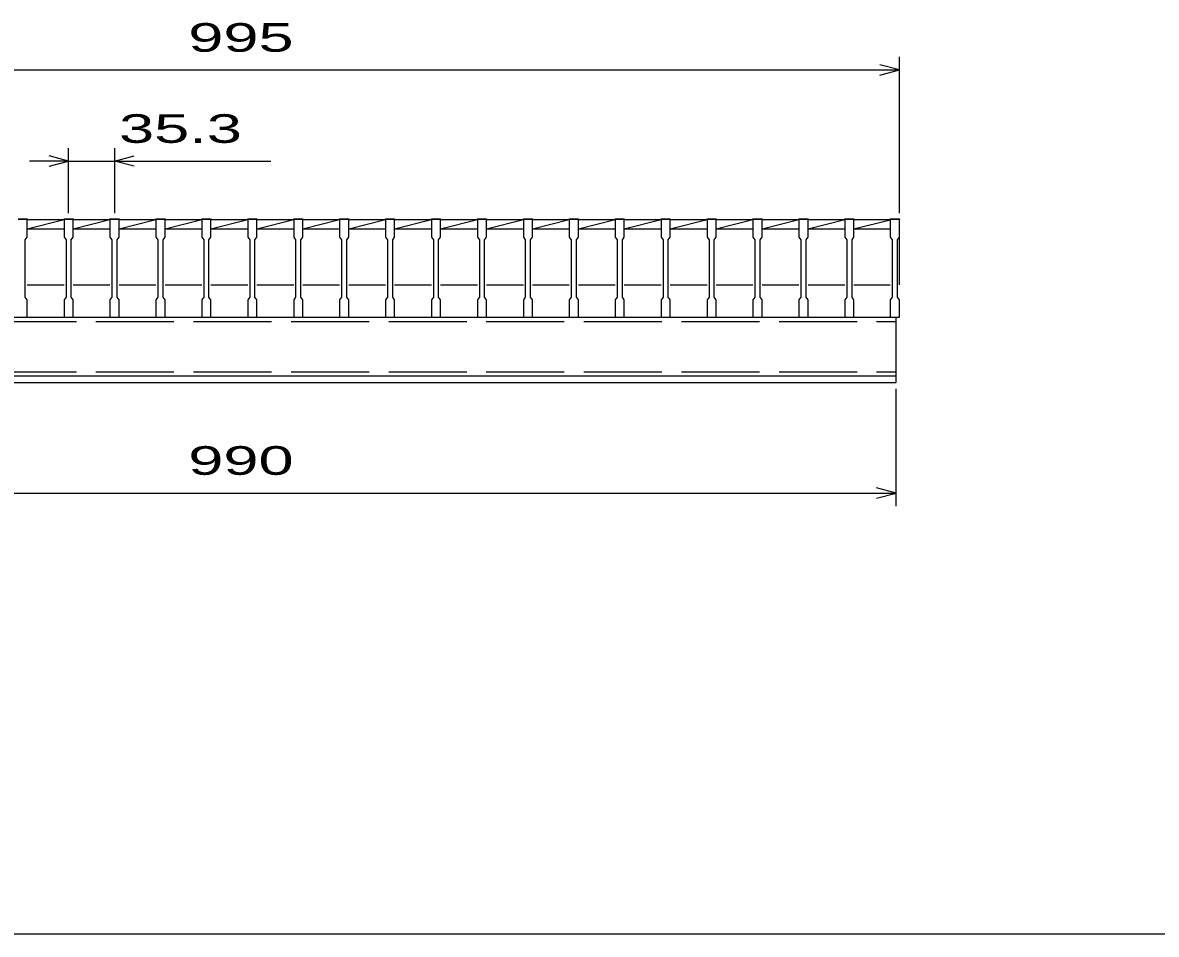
# Model space of a CAD drawing. Units: millimetres, scale not verified. Extents: x -1820 to 1731, y -1282 to 1054.
# Drawn here: x -1098 to -227, y -1146 to -446 of the extents above; entities that cross this region are included whole.
import ezdxf
from ezdxf.enums import TextEntityAlignment as Align

# ---------------------------------------------------------------- set-up
doc = ezdxf.new("R2010")
doc.units = ezdxf.units.MM
doc.header["$LTSCALE"] = 10
doc.linetypes.add('DASHED', pattern=[7.5, 6, -1.5])
for name, color, linetype, lineweight in [('0_2', 150, 'Continuous', 25), ('16', 3, 'Continuous', 25), ('22', 4, 'Continuous', 25)]:
    doc.layers.add(name, color=color, linetype=linetype, lineweight=lineweight)
doc.styles.add('ベクトル', font='')
doc.styles.get('ベクトル').set_extended_font_data('ベクトル')

msp = doc.modelspace()

# ---------------------------------------------------------------- linework, layer by layer
at = {"layer": '0_2'}
msp.add_line((1731, -1146.5), (-1729, -1146.5), dxfattribs=at)
at = {"layer": '16'}
for p, q in [((-1101.3, -596.8), (-1094.3, -596.8)), ((-1094.3, -597.5), (-1101.3, -597.5)), ((-1094.3, -596.8), (-1094.3, -597.5)), ((-1094.3, -611), (-1094.3, -597.5)), ((-1094.3, -597.5), (-1066, -597.5)), ((-1094.3, -604.5), (-1066, -597.5)), ((-1066, -597.5), (-1066, -596.8)), ((-1066, -596.8), (-1059, -596.8)), ((-1066, -597.5), (-1066, -611)), ((-1059, -597.5), (-1066, -597.5)), ((-1059, -596.8), (-1059, -597.5)), ((-1059, -611), (-1059, -597.5)), ((-1059, -597.5), (-1030.7, -597.5)), ((-1059, -604.5), (-1030.7, -597.5)), ((-1030.7, -597.5), (-1030.7, -596.8)), ((-1030.7, -596.8), (-1023.7, -596.8)), ((-1030.7, -597.5), (-1030.7, -611)), ((-1023.7, -597.5), (-1030.7, -597.5)), ((-1023.7, -596.8), (-1023.7, -597.5)), ((-1023.7, -611), (-1023.7, -597.5)), ((-1023.7, -597.5), (-995.4, -597.5)), ((-1023.7, -604.5), (-995.4, -597.5)), ((-995.4, -597.5), (-995.4, -596.8)), ((-995.4, -596.8), (-988.4, -596.8)), ((-995.4, -597.5), (-995.4, -611)), ((-988.4, -597.5), (-995.4, -597.5)), ((-988.4, -596.8), (-988.4, -597.5)), ((-988.4, -611), (-988.4, -597.5)), ((-988.4, -597.5), (-960.1, -597.5)), ((-988.4, -604.5), (-960.1, -597.5)), ((-960.1, -597.5), (-960.1, -596.8)), ((-960.1, -596.8), (-953.1, -596.8)), ((-960.1, -597.5), (-960.1, -611)), ((-953.1, -597.5), (-960.1, -597.5)), ((-953.1, -596.8), (-953.1, -597.5)), ((-953.1, -611), (-953.1, -597.5)), ((-953.1, -597.5), (-924.8, -597.5)), ((-953.1, -604.5), (-924.8, -597.5)), ((-924.8, -597.5), (-924.8, -596.8)), ((-924.8, -596.8), (-917.8, -596.8)), ((-924.8, -597.5), (-924.8, -611)), ((-917.8, -597.5), (-924.8, -597.5)), ((-917.8, -596.8), (-917.8, -597.5)), ((-917.8, -611), (-917.8, -597.5)), ((-917.8, -597.5), (-889.5, -597.5)), ((-917.8, -604.5), (-889.5, -597.5)), ((-889.5, -597.5), (-889.5, -596.8)), ((-889.5, -596.8), (-882.5, -596.8)), ((-889.5, -597.5), (-889.5, -611)), ((-882.5, -597.5), (-889.5, -597.5)), ((-882.5, -596.8), (-882.5, -597.5)), ((-882.5, -611), (-882.5, -597.5)), ((-882.5, -597.5), (-854.2, -597.5)), ((-882.5, -604.5), (-854.2, -597.5)), ((-854.2, -597.5), (-854.2, -596.8)), ((-854.2, -596.8), (-847.2, -596.8)), ((-854.2, -597.5), (-854.2, -611)), ((-847.2, -597.5), (-854.2, -597.5)), ((-847.2, -596.8), (-847.2, -597.5)), ((-847.2, -611), (-847.2, -597.5)), ((-847.2, -597.5), (-818.9, -597.5)), ((-847.2, -604.5), (-818.9, -597.5)), ((-818.9, -597.5), (-818.9, -596.8)), ((-818.9, -596.8), (-811.9, -596.8)), ((-818.9, -597.5), (-818.9, -611)), ((-811.9, -597.5), (-818.9, -597.5)), ((-811.9, -596.8), (-811.9, -597.5)), ((-811.9, -611), (-811.9, -597.5)), ((-811.9, -597.5), (-783.6, -597.5)), ((-811.9, -604.5), (-783.6, -597.5)), ((-783.6, -597.5), (-783.6, -596.8)), ((-783.6, -596.8), (-776.6, -596.8)), ((-783.6, -597.5), (-783.6, -611)), ((-776.6, -597.5), (-783.6, -597.5)), ((-776.6, -596.8), (-776.6, -597.5)), ((-776.6, -611), (-776.6, -597.5)), ((-776.6, -597.5), (-748.3, -597.5)), ((-776.6, -604.5), (-748.3, -597.5)), ((-748.3, -597.5), (-748.3, -596.8)), ((-748.3, -596.8), (-741.3, -596.8)), ((-748.3, -597.5), (-748.3, -611)), ((-741.3, -597.5), (-748.3, -597.5)), ((-741.3, -596.8), (-741.3, -597.5)), ((-741.3, -611), (-741.3, -597.5)), ((-741.3, -597.5), (-713, -597.5)), ((-741.3, -604.5), (-713, -597.5)), ((-713, -597.5), (-713, -596.8)), ((-713, -596.8), (-706, -596.8)), ((-713, -597.5), (-713, -611)), ((-706, -597.5), (-713, -597.5)), ((-706, -596.8), (-706, -597.5)), ((-706, -611), (-706, -597.5)), ((-706, -597.5), (-677.7, -597.5)), ((-706, -604.5), (-677.7, -597.5)), ((-677.7, -597.5), (-677.7, -596.8)), ((-677.7, -596.8), (-670.7, -596.8)), ((-677.7, -597.5), (-677.7, -611)), ((-670.7, -597.5), (-677.7, -597.5)), ((-670.7, -596.8), (-670.7, -597.5)), ((-670.7, -611), (-670.7, -597.5)), ((-670.7, -597.5), (-642.4, -597.5)), ((-670.7, -604.5), (-642.4, -597.5)), ((-642.4, -597.5), (-642.4, -596.8)), ((-642.4, -596.8), (-635.4, -596.8)), ((-642.4, -597.5), (-642.4, -611)), ((-635.4, -597.5), (-642.4, -597.5)), ((-635.4, -596.8), (-635.4, -597.5)), ((-635.4, -611), (-635.4, -597.5)), ((-635.4, -597.5), (-607.1, -597.5)), ((-635.4, -604.5), (-607.1, -597.5)), ((-607.1, -597.5), (-607.1, -596.8)), ((-607.1, -596.8), (-600.1, -596.8)), ((-607.1, -597.5), (-607.1, -611)), ((-600.1, -597.5), (-607.1, -597.5)), ((-600.1, -596.8), (-600.1, -597.5)), ((-600.1, -611), (-600.1, -597.5)), ((-600.1, -597.5), (-571.8, -597.5)), ((-600.1, -604.5), (-571.8, -597.5)), ((-571.8, -597.5), (-571.8, -596.8)), ((-571.8, -596.8), (-564.8, -596.8)), ((-571.8, -597.5), (-571.8, -611)), ((-564.8, -597.5), (-571.8, -597.5)), ((-564.8, -596.8), (-564.8, -597.5)), ((-564.8, -611), (-564.8, -597.5)), ((-564.8, -597.5), (-536.5, -597.5)), ((-564.8, -604.5), (-536.5, -597.5)), ((-536.5, -597.5), (-536.5, -596.8)), ((-536.5, -596.8), (-529.5, -596.8)), ((-536.5, -597.5), (-536.5, -611)), ((-529.5, -597.5), (-536.5, -597.5)), ((-529.5, -596.8), (-529.5, -597.5)), ((-529.5, -611), (-529.5, -597.5)), ((-529.5, -597.5), (-501.2, -597.5)), ((-529.5, -604.5), (-501.2, -597.5)), ((-501.2, -597.5), (-501.2, -596.8)), ((-501.2, -596.8), (-494.2, -596.8)), ((-501.2, -597.5), (-501.2, -611)), ((-494.2, -597.5), (-501.2, -597.5)), ((-494.2, -596.8), (-494.2, -597.5)), ((-494.2, -611), (-494.2, -597.5)), ((-494.2, -597.5), (-465.9, -597.5)), ((-494.2, -604.5), (-465.9, -597.5)), ((-465.9, -597.5), (-465.9, -596.8)), ((-465.9, -596.8), (-458.9, -596.8)), ((-465.9, -597.5), (-465.9, -611)), ((-458.9, -597.5), (-465.9, -597.5)), ((-458.9, -596.8), (-458.9, -597.5)), ((-458.9, -611), (-458.9, -597.5)), ((-458.9, -597.5), (-431, -597.5)), ((-458.9, -604.5), (-431, -597.6)), ((-431, -597.5), (-431, -596.8)), ((-431, -596.8), (-424, -596.8)), ((-431, -597.5), (-431, -611)), ((-424, -597.5), (-431, -597.5)), ((-424, -596.8), (-424, -597.5)), ((-424, -611), (-424, -597.5)), ((-424, -647.5), (-424, -597.5)), ((-1094.3, -604.5), (-1066, -604.5)), ((-1059, -604.5), (-1030.7, -604.5)), ((-1023.7, -604.5), (-995.4, -604.5)), ((-988.4, -604.5), (-960.1, -604.5)), ((-953.1, -604.5), (-924.8, -604.5)), ((-917.8, -604.5), (-889.5, -604.5)), ((-882.5, -604.5), (-854.2, -604.5)), ((-847.2, -604.5), (-818.9, -604.5)), ((-811.9, -604.5), (-783.6, -604.5)), ((-776.6, -604.5), (-748.3, -604.5)), ((-741.3, -604.5), (-713, -604.5)), ((-706, -604.5), (-677.7, -604.5)), ((-670.7, -604.5), (-642.4, -604.5)), ((-635.4, -604.5), (-607.1, -604.5)), ((-600.1, -604.5), (-571.8, -604.5)), ((-564.8, -604.5), (-536.5, -604.5)), ((-529.5, -604.5), (-501.2, -604.5)), ((-494.2, -604.5), (-465.9, -604.5)), ((-458.9, -604.5), (-431, -604.5)), ((-1095.8, -613), (-1094.3, -611)), ((-1095.8, -657), (-1095.8, -613)), ((-1066, -611), (-1064.5, -613)), ((-1064.5, -613), (-1064.5, -657)), ((-1060.5, -613), (-1059, -611)), ((-1060.5, -657), (-1060.5, -613)), ((-1030.7, -611), (-1029.2, -613)), ((-1029.2, -613), (-1029.2, -657)), ((-1025.2, -613), (-1023.7, -611)), ((-1025.2, -657), (-1025.2, -613)), ((-995.4, -611), (-993.9, -613)), ((-993.9, -613), (-993.9, -657)), ((-989.9, -613), (-988.4, -611)), ((-989.9, -657), (-989.9, -613)), ((-960.1, -611), (-958.6, -613)), ((-958.6, -613), (-958.6, -657)), ((-954.6, -613), (-953.1, -611)), ((-954.6, -657), (-954.6, -613)), ((-924.8, -611), (-923.3, -613)), ((-923.3, -613), (-923.3, -657)), ((-919.3, -613), (-917.8, -611)), ((-919.3, -657), (-919.3, -613)), ((-889.5, -611), (-888, -613)), ((-888, -613), (-888, -657)), ((-884, -613), (-882.5, -611)), ((-884, -657), (-884, -613)), ((-854.2, -611), (-852.7, -613)), ((-852.7, -613), (-852.7, -657)), ((-848.7, -613), (-847.2, -611)), ((-848.7, -657), (-848.7, -613)), ((-818.9, -611), (-817.4, -613)), ((-817.4, -613), (-817.4, -657)), ((-813.4, -613), (-811.9, -611)), ((-813.4, -657), (-813.4, -613)), ((-783.6, -611), (-782.1, -613)), ((-782.1, -613), (-782.1, -657)), ((-778.1, -613), (-776.6, -611)), ((-778.1, -657), (-778.1, -613)), ((-748.3, -611), (-746.8, -613)), ((-746.8, -613), (-746.8, -657)), ((-742.8, -613), (-741.3, -611)), ((-742.8, -657), (-742.8, -613)), ((-713, -611), (-711.5, -613)), ((-711.5, -613), (-711.5, -657)), ((-707.5, -613), (-706, -611)), ((-707.5, -657), (-707.5, -613)), ((-677.7, -611), (-676.2, -613)), ((-676.2, -613), (-676.2, -657)), ((-672.2, -613), (-670.7, -611)), ((-672.2, -657), (-672.2, -613)), ((-642.4, -611), (-640.9, -613)), ((-640.9, -613), (-640.9, -657)), ((-636.9, -613), (-635.4, -611)), ((-636.9, -657), (-636.9, -613)), ((-607.1, -611), (-605.6, -613)), ((-605.6, -613), (-605.6, -657)), ((-601.6, -613), (-600.1, -611)), ((-601.6, -657), (-601.6, -613)), ((-571.8, -611), (-570.3, -613)), ((-570.3, -613), (-570.3, -657)), ((-566.3, -613), (-564.8, -611)), ((-566.3, -657), (-566.3, -613)), ((-536.5, -611), (-535, -613)), ((-535, -613), (-535, -657)), ((-531, -613), (-529.5, -611)), ((-531, -657), (-531, -613)), ((-501.2, -611), (-499.7, -613)), ((-499.7, -613), (-499.7, -657)), ((-495.7, -613), (-494.2, -611)), ((-495.7, -657), (-495.7, -613)), ((-465.9, -611), (-464.4, -613)), ((-464.4, -613), (-464.4, -657)), ((-460.4, -613), (-458.9, -611)), ((-460.4, -657), (-460.4, -613)), ((-431, -611), (-429.5, -613)), ((-429.5, -613), (-429.5, -657)), ((-425.5, -613), (-424, -611)), ((-425.5, -657), (-425.5, -613)), ((-1094.3, -647.5), (-1066, -647.5)), ((-1059, -647.5), (-1030.7, -647.5)), ((-1023.7, -647.5), (-995.4, -647.5)), ((-988.4, -647.5), (-960.1, -647.5)), ((-953.1, -647.5), (-924.8, -647.5)), ((-917.8, -647.5), (-889.5, -647.5)), ((-882.5, -647.5), (-854.2, -647.5)), ((-847.2, -647.5), (-818.9, -647.5)), ((-811.9, -647.5), (-783.6, -647.5)), ((-776.6, -647.5), (-748.3, -647.5)), ((-741.3, -647.5), (-713, -647.5)), ((-706, -647.5), (-677.7, -647.5)), ((-670.7, -647.5), (-642.4, -647.5)), ((-635.4, -647.5), (-607.1, -647.5)), ((-600.1, -647.5), (-571.8, -647.5)), ((-564.8, -647.5), (-536.5, -647.5)), ((-529.5, -647.5), (-501.2, -647.5)), ((-494.2, -647.5), (-465.9, -647.5)), ((-458.9, -647.5), (-431, -647.5)), ((-1094.3, -659), (-1095.8, -657)), ((-1094.3, -672.5), (-1094.3, -659)), ((-1064.5, -657), (-1066, -659)), ((-1066, -659), (-1066, -672.5)), ((-1059, -659), (-1060.5, -657)), ((-1059, -672.5), (-1059, -659)), ((-1029.2, -657), (-1030.7, -659)), ((-1030.7, -659), (-1030.7, -672.5)), ((-1023.7, -659), (-1025.2, -657)), ((-1023.7, -672.5), (-1023.7, -659)), ((-993.9, -657), (-995.4, -659)), ((-995.4, -659), (-995.4, -672.5)), ((-988.4, -659), (-989.9, -657)), ((-988.4, -672.5), (-988.4, -659)), ((-958.6, -657), (-960.1, -659)), ((-960.1, -659), (-960.1, -672.5)), ((-953.1, -659), (-954.6, -657)), ((-953.1, -672.5), (-953.1, -659)), ((-923.3, -657), (-924.8, -659)), ((-924.8, -659), (-924.8, -672.5)), ((-917.8, -659), (-919.3, -657)), ((-917.8, -672.5), (-917.8, -659)), ((-888, -657), (-889.5, -659)), ((-889.5, -659), (-889.5, -672.5)), ((-882.5, -659), (-884, -657)), ((-882.5, -672.5), (-882.5, -659)), ((-852.7, -657), (-854.2, -659)), ((-854.2, -659), (-854.2, -672.5)), ((-847.2, -659), (-848.7, -657)), ((-847.2, -672.5), (-847.2, -659)), ((-817.4, -657), (-818.9, -659)), ((-818.9, -659), (-818.9, -672.5)), ((-811.9, -659), (-813.4, -657)), ((-811.9, -672.5), (-811.9, -659)), ((-782.1, -657), (-783.6, -659)), ((-783.6, -659), (-783.6, -672.5)), ((-776.6, -659), (-778.1, -657)), ((-776.6, -672.5), (-776.6, -659)), ((-746.8, -657), (-748.3, -659)), ((-748.3, -659), (-748.3, -672.5)), ((-741.3, -659), (-742.8, -657)), ((-741.3, -672.5), (-741.3, -659)), ((-711.5, -657), (-713, -659)), ((-713, -659), (-713, -672.5)), ((-706, -659), (-707.5, -657)), ((-706, -672.5), (-706, -659)), ((-676.2, -657), (-677.7, -659)), ((-677.7, -659), (-677.7, -672.5)), ((-670.7, -659), (-672.2, -657)), ((-670.7, -672.5), (-670.7, -659)), ((-640.9, -657), (-642.4, -659)), ((-642.4, -659), (-642.4, -672.5)), ((-635.4, -659), (-636.9, -657)), ((-635.4, -672.5), (-635.4, -659)), ((-605.6, -657), (-607.1, -659)), ((-607.1, -659), (-607.1, -672.5)), ((-600.1, -659), (-601.6, -657)), ((-600.1, -672.5), (-600.1, -659)), ((-570.3, -657), (-571.8, -659)), ((-571.8, -659), (-571.8, -672.5)), ((-564.8, -659), (-566.3, -657)), ((-564.8, -672.5), (-564.8, -659)), ((-535, -657), (-536.5, -659)), ((-536.5, -659), (-536.5, -672.5)), ((-529.5, -659), (-531, -657)), ((-529.5, -672.5), (-529.5, -659)), ((-499.7, -657), (-501.2, -659)), ((-501.2, -659), (-501.2, -672.5)), ((-494.2, -659), (-495.7, -657)), ((-494.2, -672.5), (-494.2, -659)), ((-464.4, -657), (-465.9, -659)), ((-465.9, -659), (-465.9, -672.5)), ((-458.9, -659), (-460.4, -657)), ((-458.9, -672.5), (-458.9, -659)), ((-429.5, -657), (-431, -659)), ((-431, -659), (-431, -672.5)), ((-424, -659), (-425.5, -657)), ((-424, -672.5), (-424, -659)), ((-1416.5, -672.5), (-426.5, -672.5)), ((-1101.3, -672.5), (-1094.3, -672.5)), ((-1066, -672.5), (-1059, -672.5)), ((-1030.7, -672.5), (-1023.7, -672.5)), ((-995.4, -672.5), (-988.4, -672.5)), ((-960.1, -672.5), (-953.1, -672.5)), ((-924.8, -672.5), (-917.8, -672.5)), ((-889.5, -672.5), (-882.5, -672.5)), ((-854.2, -672.5), (-847.2, -672.5)), ((-818.9, -672.5), (-811.9, -672.5)), ((-783.6, -672.5), (-776.6, -672.5)), ((-748.3, -672.5), (-741.3, -672.5)), ((-713, -672.5), (-706, -672.5)), ((-677.7, -672.5), (-670.7, -672.5)), ((-642.4, -672.5), (-635.4, -672.5)), ((-607.1, -672.5), (-600.1, -672.5)), ((-571.8, -672.5), (-564.8, -672.5)), ((-536.5, -672.5), (-529.5, -672.5)), ((-501.2, -672.5), (-494.2, -672.5)), ((-465.9, -672.5), (-458.9, -672.5)), ((-431, -672.5), (-424, -672.5)), ((-426.5, -717.5), (-426.5, -672.5)), ((-1416.5, -717.5), (-426.5, -717.5)), ((-1416.5, -717.5), (-426.5, -717.5)), ((-1416.5, -722.5), (-426.5, -722.5)), ((-426.5, -722.5), (-426.5, -717.5))]:
    msp.add_line(p, q, dxfattribs=at)
at = {"layer": '16', "linetype": 'DASHED'}
for p, q in [((-1416.5, -675.7), (-426.5, -675.7)), ((-1416.5, -714.3), (-426.5, -714.3))]:
    msp.add_line(p, q, dxfattribs=at)
at = {"layer": '22'}
for p, q in [((-424, -482.5), (-439, -478.5)), ((-424, -592.5), (-424, -472.5)), ((-1419, -482.5), (-424, -482.5)), ((-439, -486.5), (-424, -482.5)), ((-1062.5, -552.5), (-1077.5, -548.5)), ((-1062.5, -592.5), (-1062.5, -542.5)), ((-1027.2, -542.5), (-1027.2, -592.5)), ((-1027.2, -552.5), (-1012.2, -548.5)), ((-1062.5, -552.5), (-1092.5, -552.5)), ((-1077.5, -556.5), (-1062.5, -552.5)), ((-1062.5, -552.5), (-1027.2, -552.5)), ((-1012.2, -556.5), (-1027.2, -552.5)), ((-1027.2, -552.5), (-907.2, -552.5)), ((-426.5, -817.5), (-426.5, -727.5)), ((-1416.5, -807.5), (-426.5, -807.5)), ((-426.5, -807.5), (-441.5, -803.5)), ((-441.5, -811.5), (-426.5, -807.5))]:
    msp.add_line(p, q, dxfattribs=at)

# ---------------------------------------------------------------- texts
at = {"layer": '22', "color": 2, "style": 'ベクトル', "width": 1.65}
for s, p in [(' 995 ', (-984, -457.5)), (' 35.3 ', (-1037.2, -527.5)), (' 990 ', (-984, -782.5))]:
    msp.add_text(s, height=21.99, dxfattribs=at).set_placement(p, align=Align.MIDDLE_LEFT)

doc.saveas('drawing.dxf')
